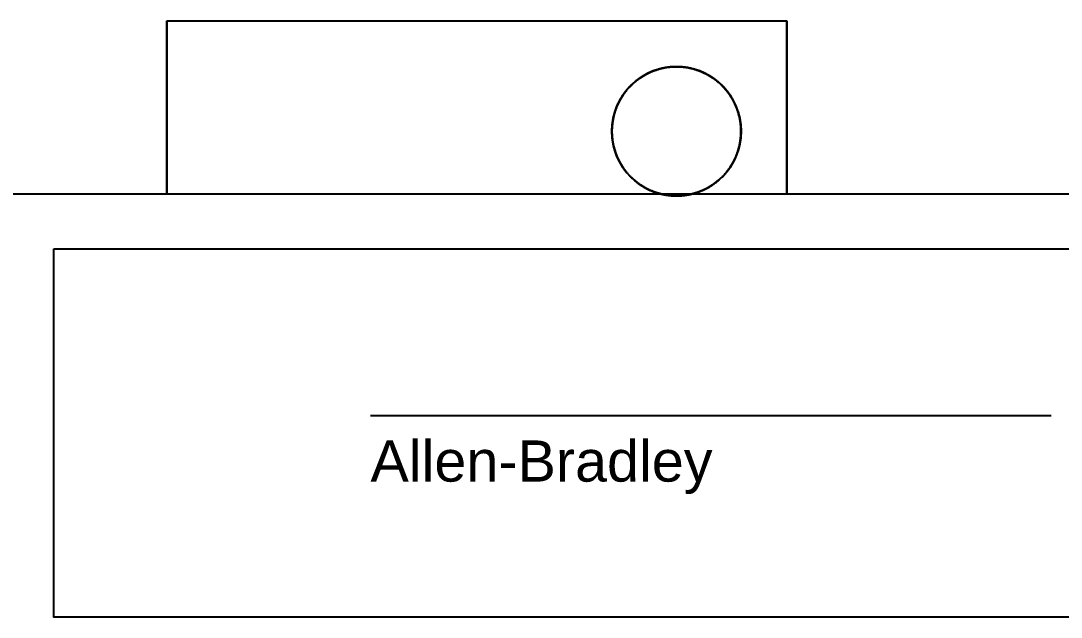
# Paper-space layout 'Sample Network Drawing - A1 Sheet' of a CAD drawing. Extents: x 49 to 806, y 22 to 564.
# Drawn here: x 384.866 to 388.893, y 204.182 to 206.49 of the extents above; entities that cross this region are included whole.
import ezdxf

# ---------------------------------------------------------------- set-up
doc = ezdxf.new("R2010")
doc.units = 0
doc.layers.add('N-EQPM-EXST', color=252, linetype='Continuous', lineweight=25)
doc.styles.get("Standard").update_dxf_attribs({"font": 'arial.ttf'})

psp = doc.layouts.new('Sample Network Drawing - A1 Sheet')

# ---------------------------------------------------------------- linework, layer by layer
at = {"layer": 'N-EQPM-EXST'}
for p, q in [((385.4314, 206.4898, -27.0761), (387.8314, 206.4898, -27.0761)), ((385.4314, 206.4898, -27.0761), (385.4314, 205.8198, -27.0761)), ((385.4314, 206.4898, -27.0761), (387.8314, 206.4898, -27.0761)), ((385.4314, 206.4898, -27.0761), (387.8314, 206.4898, -27.0761)), ((385.4314, 206.4898, -27.0761), (385.4314, 206.4898, -27.0761)), ((385.4314, 205.8198, -27.0761), (385.4314, 206.4898, -27.0761)), ((385.4314, 206.4898, -27.0761), (387.8314, 206.4898, -27.0761)), ((385.4314, 205.8198, -27.0761), (385.4314, 206.4898, -27.0761)), ((385.4314, 206.4898, -27.0761), (385.4314, 206.4898, -27.0761)), ((385.4314, 206.4898, -27.0761), (385.4314, 205.8198, -27.0761)), ((387.8314, 206.4898, -27.0761), (387.8314, 205.8198, -27.0761)), ((387.8314, 206.4898, -27.0761), (387.8314, 206.4898, -27.0761)), ((387.8314, 205.8198, -27.0761), (387.8314, 206.4898, -27.0761)), ((387.8314, 206.4898, -27.0761), (387.8314, 205.8198, -27.0761)), ((387.8314, 206.4898, -27.0761), (387.8314, 206.4898, -27.0761)), ((387.8314, 205.8198, -27.0761), (387.8314, 206.4898, -27.0761)), ((384.3314, 205.8198, -27.0761), (385.4314, 205.8198, -27.0761)), ((384.3314, 205.8198, -27.0761), (385.4314, 205.8198, -27.0761)), ((384.7814, 205.8198, -27.0761), (391.3314, 205.8198, -27.0761)), ((384.7814, 205.8198, -27.0761), (391.3314, 205.8198, -27.0761)), ((385.4314, 205.8198, -27.0761), (387.3431, 205.8198, -27.0761)), ((385.4314, 205.8198, -27.0761), (385.4314, 205.8198, -27.0761)), ((385.4314, 205.8198, -27.0761), (387.3431, 205.8198, -27.0761)), ((385.4314, 205.8198, -27.0761), (385.4314, 205.8198, -27.0761)), ((387.3431, 205.8198, -27.0761), (387.4647, 205.8198, -27.0761)), ((387.3431, 205.8198, -27.0761), (387.4647, 205.8198, -27.0761)), ((387.4647, 205.8198, -27.0761), (387.8314, 205.8198, -27.0761)), ((387.4647, 205.8198, -27.0761), (387.8314, 205.8198, -27.0761)), ((387.8314, 205.8198, -27.0761), (388.9314, 205.8198, -27.0761)), ((387.8314, 205.8198, -27.0761), (387.8314, 205.8198, -27.0761)), ((387.8314, 205.8198, -27.0761), (387.8314, 205.8198, -27.0761)), ((387.8314, 205.8198, -27.0761), (388.9314, 205.8198, -27.0761))]:
    psp.add_line(p, q, dxfattribs=at)
at = {"layer": 'N-EQPM-EXST', "elevation": -27.0761, "flags": 128}
for points in [[(387.6536, 206.0623), (387.6536, 206.0651), (387.6535, 206.0679), (387.6534, 206.0708), (387.6533, 206.0736), (387.6532, 206.0764), (387.653, 206.0792), (387.6528, 206.082), (387.6526, 206.0848), (387.6523, 206.0877), (387.652, 206.0905), (387.6517, 206.0933), (387.6513, 206.0961), (387.6509, 206.0989), (387.6505, 206.1017), (387.65, 206.1045), (387.6495, 206.1072), (387.649, 206.11), (387.6485, 206.1128), (387.6479, 206.1156), (387.6472, 206.1183), (387.6466, 206.1211), (387.6459, 206.1238), (387.6452, 206.1265), (387.6445, 206.1292), (387.6437, 206.132), (387.6429, 206.1347), (387.642, 206.1374), (387.6412, 206.1401), (387.6403, 206.1428), (387.6394, 206.1454), (387.6384, 206.1481), (387.6374, 206.1507), (387.6364, 206.1534), (387.6354, 206.156), (387.6343, 206.1586), (387.6332, 206.1612), (387.6321, 206.1638), (387.6309, 206.1664), (387.6297, 206.1689), (387.6285, 206.1715), (387.6273, 206.174), (387.626, 206.1765), (387.6247, 206.179), (387.6234, 206.1815), (387.622, 206.184), (387.6206, 206.1865), (387.6192, 206.1889), (387.6177, 206.1913), (387.6163, 206.1938), (387.6148, 206.1961), (387.6132, 206.1985), (387.6117, 206.2009), (387.6101, 206.2032), (387.6085, 206.2055), (387.6069, 206.2079), (387.6052, 206.2102), (387.6035, 206.2124), (387.6018, 206.2146), (387.6001, 206.2169), (387.5984, 206.2191), (387.5966, 206.2213), (387.5947, 206.2234), (387.5929, 206.2256), (387.5911, 206.2277), (387.5892, 206.2298), (387.5873, 206.2319), (387.5854, 206.234), (387.5834, 206.236), (387.5814, 206.238), (387.5795, 206.2401), (387.5774, 206.242), (387.5754, 206.244), (387.5733, 206.2459), (387.5713, 206.2478), (387.5691, 206.2497), (387.567, 206.2515), (387.5648, 206.2534), (387.5627, 206.2552), (387.5605, 206.257), (387.5583, 206.2587), (387.5561, 206.2605), (387.5538, 206.2622), (387.5516, 206.2639), (387.5493, 206.2655), (387.547, 206.2672), (387.5447, 206.2688), (387.5423, 206.2703), (387.5399, 206.2719), (387.5376, 206.2734), (387.5352, 206.2749), (387.5328, 206.2764), (387.5304, 206.2778), (387.5279, 206.2792), (387.5255, 206.2806), (387.523, 206.282), (387.5205, 206.2833), (387.518, 206.2847), (387.5155, 206.2859), (387.5129, 206.2872), (387.5104, 206.2884), (387.5078, 206.2896), (387.5053, 206.2907), (387.5027, 206.2919), (387.5001, 206.293), (387.4974, 206.294), (387.4948, 206.2951), (387.4922, 206.2961), (387.4896, 206.2971), (387.4869, 206.298), (387.4843, 206.299), (387.4816, 206.2999), (387.4789, 206.3007), (387.4762, 206.3015), (387.4735, 206.3024), (387.4708, 206.3032), (387.468, 206.3039), (387.4653, 206.3046), (387.4626, 206.3053), (387.4598, 206.3059), (387.4571, 206.3065), (387.4543, 206.3071), (387.4515, 206.3077), (387.4488, 206.3082), (387.446, 206.3087), (387.4432, 206.3091), (387.4404, 206.3096), (387.4376, 206.31), (387.4348, 206.3103), (387.432, 206.3107), (387.4292, 206.311), (387.4264, 206.3113), (387.4236, 206.3115), (387.4208, 206.3117), (387.418, 206.3118), (387.4151, 206.312), (387.4123, 206.3121), (387.4095, 206.3122), (387.4067, 206.3123), (387.4039, 206.3123), (387.401, 206.3123), (387.3982, 206.3122), (387.3954, 206.3121), (387.3926, 206.312), (387.3898, 206.3118), (387.3869, 206.3117), (387.3841, 206.3115), (387.3813, 206.3113), (387.3785, 206.311), (387.3757, 206.3107), (387.3729, 206.3103), (387.3701, 206.31), (387.3673, 206.3096), (387.3645, 206.3091), (387.3617, 206.3087), (387.3589, 206.3082), (387.3562, 206.3077), (387.3534, 206.3071), (387.3507, 206.3065), (387.3479, 206.3059), (387.3452, 206.3053), (387.3424, 206.3046), (387.3397, 206.3039), (387.337, 206.3032), (387.3343, 206.3024), (387.3315, 206.3015), (387.3289, 206.3007), (387.3262, 206.2999), (387.3235, 206.299), (387.3208, 206.298), (387.3181, 206.2971), (387.3155, 206.2961), (387.3129, 206.2951), (387.3103, 206.294), (387.3077, 206.293), (387.305, 206.2919), (387.3024, 206.2907), (387.2999, 206.2896), (387.2973, 206.2884), (387.2948, 206.2872), (387.2922, 206.2859), (387.2897, 206.2847), (387.2872, 206.2833), (387.2847, 206.282), (387.2822, 206.2806), (387.2798, 206.2792), (387.2773, 206.2778), (387.2749, 206.2764), (387.2725, 206.2749), (387.2702, 206.2734), (387.2678, 206.2719), (387.2654, 206.2703), (387.2631, 206.2688), (387.2607, 206.2672), (387.2584, 206.2655), (387.2561, 206.2639), (387.2539, 206.2622), (387.2517, 206.2605), (387.2494, 206.2587), (387.2472, 206.257), (387.245, 206.2552), (387.2429, 206.2534), (387.2407, 206.2515), (387.2386, 206.2497), (387.2365, 206.2478), (387.2344, 206.2459), (387.2323, 206.244), (387.2303, 206.242), (387.2283, 206.2401), (387.2263, 206.238), (387.2243, 206.236), (387.2224, 206.234), (387.2204, 206.2319), (387.2185, 206.2298), (387.2166, 206.2277), (387.2148, 206.2256), (387.213, 206.2234), (387.2111, 206.2213), (387.2094, 206.2191), (387.2076, 206.2169), (387.2059, 206.2146), (387.2042, 206.2124), (387.2025, 206.2102), (387.2008, 206.2079), (387.1992, 206.2055), (387.1976, 206.2032), (387.196, 206.2009), (387.1945, 206.1985), (387.193, 206.1961), (387.1914, 206.1938), (387.19, 206.1913), (387.1885, 206.1889), (387.1871, 206.1865), (387.1857, 206.184), (387.1844, 206.1815), (387.183, 206.179), (387.1817, 206.1765), (387.1805, 206.174), (387.1792, 206.1715), (387.178, 206.1689), (387.1768, 206.1664), (387.1757, 206.1638), (387.1745, 206.1612), (387.1734, 206.1586), (387.1724, 206.156), (387.1713, 206.1534), (387.1703, 206.1507), (387.1693, 206.1481), (387.1683, 206.1454), (387.1674, 206.1428), (387.1665, 206.1401), (387.1657, 206.1374), (387.1648, 206.1347), (387.164, 206.132), (387.1632, 206.1292), (387.1625, 206.1265), (387.1618, 206.1238), (387.1611, 206.1211), (387.1605, 206.1183), (387.1599, 206.1156), (387.1593, 206.1128), (387.1587, 206.11), (387.1582, 206.1072), (387.1577, 206.1045), (387.1572, 206.1017), (387.1568, 206.0989), (387.1564, 206.0961), (387.1561, 206.0933), (387.1557, 206.0905), (387.1554, 206.0877), (387.1551, 206.0848), (387.1549, 206.082), (387.1547, 206.0792), (387.1545, 206.0764), (387.1544, 206.0736), (387.1543, 206.0708), (387.1542, 206.0679), (387.1541, 206.0651), (387.1541, 206.0623), (387.1541, 206.0595), (387.1542, 206.0566), (387.1543, 206.0538), (387.1544, 206.051), (387.1545, 206.0482), (387.1547, 206.0454), (387.1549, 206.0425), (387.1551, 206.0397), (387.1554, 206.0369), (387.1557, 206.0341), (387.1561, 206.0313), (387.1564, 206.0285), (387.1568, 206.0257), (387.1572, 206.0229), (387.1577, 206.0201), (387.1582, 206.0173), (387.1587, 206.0146), (387.1593, 206.0118), (387.1599, 206.009), (387.1605, 206.0063), (387.1611, 206.0035), (387.1618, 206.0008), (387.1625, 205.998), (387.1632, 205.9953), (387.164, 205.9926), (387.1648, 205.9899), (387.1657, 205.9872), (387.1665, 205.9845), (387.1674, 205.9818), (387.1683, 205.9792), (387.1693, 205.9765), (387.1703, 205.9738), (387.1713, 205.9712), (387.1724, 205.9686), (387.1734, 205.966), (387.1745, 205.9634), (387.1757, 205.9608), (387.1768, 205.9582), (387.178, 205.9556), (387.1792, 205.9531), (387.1805, 205.9505), (387.1817, 205.948), (387.183, 205.9455), (387.1844, 205.943), (387.1857, 205.9406), (387.1871, 205.9381), (387.1885, 205.9357), (387.19, 205.9332), (387.1914, 205.9308), (387.193, 205.9284), (387.1945, 205.926), (387.196, 205.9237), (387.1976, 205.9214), (387.1992, 205.919), (387.2008, 205.9167), (387.2025, 205.9144), (387.2042, 205.9122), (387.2059, 205.9099), (387.2076, 205.9077), (387.2094, 205.9055), (387.2111, 205.9033), (387.213, 205.9011), (387.2148, 205.899), (387.2166, 205.8968), (387.2185, 205.8947), (387.2204, 205.8927), (387.2224, 205.8906), (387.2243, 205.8885), (387.2263, 205.8865), (387.2283, 205.8845), (387.2303, 205.8825), (387.2323, 205.8806), (387.2344, 205.8787), (387.2365, 205.8768), (387.2386, 205.8749), (387.2407, 205.873), (387.2429, 205.8712), (387.245, 205.8694), (387.2472, 205.8676), (387.2494, 205.8658), (387.2517, 205.8641), (387.2539, 205.8624), (387.2561, 205.8607), (387.2584, 205.8591), (387.2607, 205.8574), (387.2631, 205.8558), (387.2654, 205.8542), (387.2678, 205.8527), (387.2702, 205.8511), (387.2725, 205.8497), (387.2749, 205.8482), (387.2773, 205.8467), (387.2798, 205.8453), (387.2822, 205.8439), (387.2847, 205.8426), (387.2872, 205.8412), (387.2897, 205.8399), (387.2922, 205.8386), (387.2948, 205.8374), (387.2973, 205.8362), (387.2999, 205.835), (387.3024, 205.8338), (387.305, 205.8327), (387.3077, 205.8316), (387.3103, 205.8305), (387.3129, 205.8295), (387.3155, 205.8285), (387.3181, 205.8275), (387.3208, 205.8265), (387.3235, 205.8256), (387.3262, 205.8247), (387.3289, 205.8238), (387.3315, 205.823), (387.3343, 205.8222), (387.337, 205.8214), (387.3397, 205.8207), (387.3424, 205.82), (387.3452, 205.8193), (387.3479, 205.8187), (387.3507, 205.818), (387.3534, 205.8174), (387.3562, 205.8169), (387.3589, 205.8164), (387.3617, 205.8159), (387.3645, 205.8154), (387.3673, 205.815), (387.3701, 205.8146), (387.3729, 205.8142), (387.3757, 205.8139), (387.3785, 205.8136), (387.3813, 205.8133), (387.3841, 205.8131), (387.3869, 205.8129), (387.3898, 205.8127), (387.3926, 205.8125), (387.3954, 205.8124), (387.3982, 205.8124), (387.401, 205.8123), (387.4039, 205.8123), (387.4067, 205.8123), (387.4095, 205.8124), (387.4123, 205.8124), (387.4151, 205.8125), (387.418, 205.8127), (387.4208, 205.8129), (387.4236, 205.8131), (387.4264, 205.8133), (387.4292, 205.8136), (387.432, 205.8139), (387.4348, 205.8142), (387.4376, 205.8146), (387.4404, 205.815), (387.4432, 205.8154), (387.446, 205.8159), (387.4488, 205.8164), (387.4515, 205.8169), (387.4543, 205.8174), (387.4571, 205.818), (387.4598, 205.8187), (387.4626, 205.8193), (387.4653, 205.82), (387.468, 205.8207), (387.4708, 205.8214), (387.4735, 205.8222), (387.4762, 205.823), (387.4789, 205.8238), (387.4816, 205.8247), (387.4843, 205.8256), (387.4869, 205.8265), (387.4896, 205.8275), (387.4922, 205.8285), (387.4948, 205.8295), (387.4974, 205.8305), (387.5001, 205.8316), (387.5027, 205.8327), (387.5053, 205.8338), (387.5078, 205.835), (387.5104, 205.8362), (387.5129, 205.8374), (387.5155, 205.8386), (387.518, 205.8399), (387.5205, 205.8412), (387.523, 205.8426), (387.5255, 205.8439), (387.5279, 205.8453), (387.5304, 205.8467), (387.5328, 205.8482), (387.5352, 205.8497), (387.5376, 205.8511), (387.5399, 205.8527), (387.5423, 205.8542), (387.5447, 205.8558), (387.547, 205.8574), (387.5493, 205.8591), (387.5516, 205.8607), (387.5538, 205.8624), (387.5561, 205.8641), (387.5583, 205.8658), (387.5605, 205.8676), (387.5627, 205.8694), (387.5648, 205.8712), (387.567, 205.873), (387.5691, 205.8749), (387.5713, 205.8768), (387.5733, 205.8787), (387.5754, 205.8806), (387.5774, 205.8825), (387.5795, 205.8845), (387.5814, 205.8865), (387.5834, 205.8885), (387.5854, 205.8906), (387.5873, 205.8927), (387.5892, 205.8947), (387.5911, 205.8968), (387.5929, 205.899), (387.5947, 205.9011), (387.5966, 205.9033), (387.5984, 205.9055), (387.6001, 205.9077), (387.6018, 205.9099), (387.6035, 205.9122), (387.6052, 205.9144), (387.6069, 205.9167), (387.6085, 205.919), (387.6101, 205.9214), (387.6117, 205.9237), (387.6132, 205.926), (387.6148, 205.9284), (387.6163, 205.9308), (387.6177, 205.9332), (387.6192, 205.9357), (387.6206, 205.9381), (387.622, 205.9406), (387.6234, 205.943), (387.6247, 205.9455), (387.626, 205.948), (387.6273, 205.9505), (387.6285, 205.9531), (387.6297, 205.9556), (387.6309, 205.9582), (387.6321, 205.9608), (387.6332, 205.9634), (387.6343, 205.966), (387.6354, 205.9686), (387.6364, 205.9712), (387.6374, 205.9738), (387.6384, 205.9765), (387.6394, 205.9792), (387.6403, 205.9818), (387.6412, 205.9845), (387.642, 205.9872), (387.6429, 205.9899), (387.6437, 205.9926), (387.6445, 205.9953), (387.6452, 205.998), (387.6459, 206.0008), (387.6466, 206.0035), (387.6472, 206.0063), (387.6479, 206.009), (387.6485, 206.0118), (387.649, 206.0146), (387.6495, 206.0173), (387.65, 206.0201), (387.6505, 206.0229), (387.6509, 206.0257), (387.6513, 206.0285), (387.6517, 206.0313), (387.652, 206.0341), (387.6523, 206.0369), (387.6526, 206.0397), (387.6528, 206.0425), (387.653, 206.0454), (387.6532, 206.0482), (387.6533, 206.051), (387.6534, 206.0538), (387.6535, 206.0566), (387.6536, 206.0595), (387.6536, 206.0623)], [(387.3431, 205.8198), (387.3404, 205.8205), (387.3377, 205.8212), (387.335, 205.822), (387.3323, 205.8228), (387.3296, 205.8236), (387.3269, 205.8245), (387.3242, 205.8254), (387.3215, 205.8263), (387.3189, 205.8272), (387.3162, 205.8282), (387.3136, 205.8292), (387.311, 205.8302), (387.3084, 205.8313), (387.3058, 205.8324), (387.3032, 205.8335), (387.3006, 205.8347), (387.298, 205.8358), (387.2955, 205.8371), (387.293, 205.8383), (387.2904, 205.8396), (387.288, 205.8409), (387.2854, 205.8422), (387.283, 205.8435), (387.2805, 205.8449), (387.2781, 205.8463), (387.2757, 205.8477), (387.2732, 205.8492), (387.2708, 205.8507), (387.2685, 205.8522), (387.2661, 205.8538), (387.2637, 205.8553), (387.2615, 205.857), (387.2591, 205.8586), (387.2568, 205.8602), (387.2546, 205.8619), (387.2523, 205.8636), (387.2501, 205.8653), (387.2479, 205.8671), (387.2457, 205.8689), (387.2435, 205.8706), (387.2414, 205.8725), (387.2392, 205.8743), (387.2371, 205.8762), (387.235, 205.8781), (387.233, 205.88), (387.2309, 205.882), (387.2289, 205.8839), (387.2269, 205.8859), (387.2249, 205.8879), (387.2229, 205.8899), (387.221, 205.892), (387.2191, 205.8941), (387.2172, 205.8962), (387.2154, 205.8983), (387.2135, 205.9004), (387.2117, 205.9026), (387.2099, 205.9048), (387.2082, 205.907), (387.2064, 205.9092), (387.2047, 205.9114), (387.203, 205.9137), (387.2014, 205.916), (387.1997, 205.9183), (387.1981, 205.9206), (387.1965, 205.9229), (387.195, 205.9253), (387.1935, 205.9276), (387.192, 205.93), (387.1904, 205.9325), (387.189, 205.9348), (387.1876, 205.9373), (387.1862, 205.9397), (387.1848, 205.9422), (387.1835, 205.9447), (387.1822, 205.9472), (387.1809, 205.9497), (387.1796, 205.9522), (387.1784, 205.9548), (387.1772, 205.9573), (387.176, 205.9599), (387.1749, 205.9625), (387.1738, 205.9651), (387.1727, 205.9677), (387.1717, 205.9703), (387.1706, 205.9729), (387.1697, 205.9756), (387.1687, 205.9782), (387.1677, 205.9809), (387.1668, 205.9836), (387.1659, 205.9863), (387.1651, 205.989), (387.1643, 205.9917), (387.1635, 205.9944), (387.1628, 205.9971), (387.1621, 205.9998), (387.1614, 206.0026), (387.1607, 206.0053), (387.1601, 206.008), (387.1595, 206.0108), (387.1589, 206.0135), (387.1584, 206.0163), (387.1579, 206.0191), (387.1574, 206.0219), (387.157, 206.0247), (387.1566, 206.0275), (387.1562, 206.0303), (387.1558, 206.033), (387.1555, 206.0359), (387.1552, 206.0387), (387.155, 206.0415), (387.1548, 206.0443), (387.1546, 206.0471), (387.1545, 206.0499), (387.1543, 206.0527), (387.1542, 206.0556), (387.1542, 206.0584), (387.1541, 206.0612), (387.1541, 206.064), (387.1542, 206.0669), (387.1542, 206.0697), (387.1544, 206.0725), (387.1545, 206.0753), (387.1546, 206.0782), (387.1548, 206.0809), (387.155, 206.0838), (387.1553, 206.0866), (387.1556, 206.0894), (387.1559, 206.0922), (387.1563, 206.095), (387.1566, 206.0978), (387.1571, 206.1006), (387.1575, 206.1034), (387.158, 206.1062), (387.1585, 206.1089), (387.1591, 206.1117), (387.1596, 206.1145), (387.1602, 206.1172), (387.1609, 206.12), (387.1615, 206.1227), (387.1622, 206.1254), (387.163, 206.1282), (387.1637, 206.1309), (387.1645, 206.1336), (387.1653, 206.1363), (387.1662, 206.139), (387.167, 206.1417), (387.168, 206.1444), (387.1689, 206.147), (387.1699, 206.1497), (387.1709, 206.1523), (387.1719, 206.1549), (387.1729, 206.1575), (387.174, 206.1602), (387.1752, 206.1627), (387.1763, 206.1653), (387.1775, 206.1679), (387.1787, 206.1704), (387.18, 206.173), (387.1812, 206.1755), (387.1825, 206.178), (387.1838, 206.1805), (387.1852, 206.183), (387.1865, 206.1854), (387.1879, 206.1879), (387.1894, 206.1903), (387.1908, 206.1928), (387.1923, 206.1951), (387.1938, 206.1975), (387.1953, 206.1999), (387.1969, 206.2022), (387.1985, 206.2046), (387.2001, 206.2069), (387.2018, 206.2091), (387.2034, 206.2114), (387.2051, 206.2137), (387.2069, 206.2159), (387.2086, 206.2182), (387.2104, 206.2204), (387.2122, 206.2225), (387.214, 206.2247), (387.2159, 206.2268), (387.2177, 206.2289), (387.2196, 206.231), (387.2215, 206.2331), (387.2235, 206.2352), (387.2254, 206.2372), (387.2274, 206.2392), (387.2294, 206.2412), (387.2314, 206.2431), (387.2335, 206.245), (387.2355, 206.247), (387.2376, 206.2488), (387.2398, 206.2507), (387.2419, 206.2526), (387.2441, 206.2544), (387.2462, 206.2562), (387.2484, 206.258), (387.2507, 206.2597), (387.2529, 206.2614), (387.2551, 206.2631), (387.2574, 206.2648), (387.2597, 206.2664), (387.262, 206.268), (387.2643, 206.2696), (387.2667, 206.2712), (387.2691, 206.2727), (387.2714, 206.2742), (387.2738, 206.2757), (387.2762, 206.2772), (387.2787, 206.2786), (387.2811, 206.28), (387.2836, 206.2814), (387.2861, 206.2827), (387.2886, 206.2841), (387.2911, 206.2853), (387.2936, 206.2866), (387.2961, 206.2878), (387.2987, 206.289), (387.3012, 206.2902), (387.3038, 206.2913), (387.3064, 206.2924), (387.309, 206.2935), (387.3116, 206.2946), (387.3142, 206.2956), (387.3169, 206.2966), (387.3196, 206.2976), (387.3222, 206.2985), (387.3249, 206.2994), (387.3276, 206.3003), (387.3302, 206.3012), (387.3329, 206.302), (387.3356, 206.3028), (387.3384, 206.3035), (387.3411, 206.3042), (387.3438, 206.3049), (387.3466, 206.3056), (387.3493, 206.3062), (387.3521, 206.3068), (387.3548, 206.3074), (387.3576, 206.308), (387.3604, 206.3085), (387.3632, 206.3089), (387.3659, 206.3094), (387.3687, 206.3098), (387.3715, 206.3102), (387.3743, 206.3105), (387.3771, 206.3108), (387.3799, 206.3111), (387.3827, 206.3114), (387.3855, 206.3116), (387.3884, 206.3118), (387.3912, 206.3119), (387.394, 206.3121), (387.3968, 206.3122), (387.3996, 206.3122), (387.4024, 206.3123), (387.4053, 206.3123), (387.4081, 206.3122), (387.4109, 206.3122), (387.4137, 206.3121), (387.4165, 206.3119), (387.4193, 206.3118), (387.4222, 206.3116), (387.425, 206.3114), (387.4278, 206.3111), (387.4306, 206.3108), (387.4334, 206.3105), (387.4362, 206.3102), (387.439, 206.3098), (387.4418, 206.3094), (387.4446, 206.3089), (387.4474, 206.3085), (387.4501, 206.308), (387.4529, 206.3074), (387.4556, 206.3068), (387.4584, 206.3062), (387.4611, 206.3056), (387.4639, 206.3049), (387.4666, 206.3042), (387.4693, 206.3035), (387.4721, 206.3028), (387.4748, 206.302), (387.4775, 206.3012), (387.4801, 206.3003), (387.4828, 206.2994), (387.4855, 206.2985), (387.4882, 206.2976), (387.4908, 206.2966), (387.4935, 206.2956), (387.4961, 206.2946), (387.4987, 206.2935), (387.5013, 206.2924), (387.5039, 206.2913), (387.5065, 206.2902), (387.509, 206.289), (387.5116, 206.2878), (387.5141, 206.2866), (387.5166, 206.2853), (387.5191, 206.2841), (387.5216, 206.2827), (387.5241, 206.2814), (387.5266, 206.28), (387.529, 206.2786), (387.5315, 206.2772), (387.5339, 206.2757), (387.5363, 206.2742), (387.5387, 206.2727), (387.541, 206.2712), (387.5434, 206.2696), (387.5457, 206.268), (387.548, 206.2664), (387.5503, 206.2648), (387.5526, 206.2631), (387.5548, 206.2614), (387.5571, 206.2597), (387.5593, 206.258), (387.5615, 206.2562), (387.5637, 206.2544), (387.5658, 206.2526), (387.568, 206.2507), (387.5701, 206.2488), (387.5722, 206.247), (387.5742, 206.245), (387.5763, 206.2431), (387.5783, 206.2412), (387.5803, 206.2392), (387.5823, 206.2372), (387.5843, 206.2352), (387.5862, 206.2331), (387.5881, 206.231), (387.59, 206.2289), (387.5919, 206.2268), (387.5937, 206.2247), (387.5955, 206.2225), (387.5973, 206.2204), (387.5991, 206.2182), (387.6008, 206.2159), (387.6026, 206.2137), (387.6043, 206.2114), (387.6059, 206.2091), (387.6076, 206.2069), (387.6092, 206.2046), (387.6108, 206.2022), (387.6124, 206.1999), (387.6139, 206.1975), (387.6154, 206.1951), (387.6169, 206.1928), (387.6183, 206.1903), (387.6198, 206.1879), (387.6212, 206.1854), (387.6225, 206.183), (387.6239, 206.1805), (387.6252, 206.178), (387.6265, 206.1755), (387.6278, 206.173), (387.629, 206.1704), (387.6302, 206.1679), (387.6314, 206.1653), (387.6325, 206.1627), (387.6337, 206.1602), (387.6348, 206.1575), (387.6358, 206.1549), (387.6368, 206.1523), (387.6378, 206.1497), (387.6388, 206.147), (387.6398, 206.1444), (387.6407, 206.1417), (387.6415, 206.139), (387.6424, 206.1363), (387.6432, 206.1336), (387.644, 206.1309), (387.6447, 206.1282), (387.6455, 206.1254), (387.6462, 206.1227), (387.6469, 206.12), (387.6475, 206.1172), (387.6481, 206.1145), (387.6486, 206.1117), (387.6492, 206.1089), (387.6497, 206.1062), (387.6502, 206.1034), (387.6507, 206.1006), (387.6511, 206.0978), (387.6514, 206.095), (387.6518, 206.0922), (387.6521, 206.0894), (387.6524, 206.0866), (387.6527, 206.0838), (387.6529, 206.0809), (387.6531, 206.0782), (387.6533, 206.0753), (387.6534, 206.0725), (387.6535, 206.0697), (387.6535, 206.0669), (387.6536, 206.064), (387.6536, 206.0612), (387.6535, 206.0584), (387.6535, 206.0556), (387.6534, 206.0527), (387.6533, 206.0499), (387.6531, 206.0471), (387.6529, 206.0443), (387.6527, 206.0415), (387.6525, 206.0387), (387.6522, 206.0359), (387.6519, 206.033), (387.6515, 206.0303), (387.6512, 206.0275), (387.6507, 206.0247), (387.6503, 206.0219), (387.6498, 206.0191), (387.6493, 206.0163), (387.6488, 206.0135), (387.6482, 206.0108), (387.6476, 206.008), (387.647, 206.0053), (387.6463, 206.0026), (387.6457, 205.9998), (387.6449, 205.9971), (387.6442, 205.9944), (387.6434, 205.9917), (387.6426, 205.989), (387.6418, 205.9863), (387.6409, 205.9836), (387.64, 205.9809), (387.639, 205.9782), (387.6381, 205.9756), (387.6371, 205.9729), (387.636, 205.9703), (387.635, 205.9677), (387.6339, 205.9651), (387.6328, 205.9625), (387.6317, 205.9599), (387.6305, 205.9573), (387.6293, 205.9548), (387.6281, 205.9522), (387.6268, 205.9497), (387.6256, 205.9472), (387.6242, 205.9447), (387.6229, 205.9422), (387.6215, 205.9397), (387.6201, 205.9373), (387.6187, 205.9348), (387.6173, 205.9325), (387.6158, 205.93), (387.6142, 205.9276), (387.6127, 205.9253), (387.6112, 205.9229), (387.6096, 205.9206), (387.608, 205.9183), (387.6063, 205.916), (387.6047, 205.9137), (387.603, 205.9114), (387.6013, 205.9092), (387.5996, 205.907), (387.5978, 205.9048), (387.596, 205.9026), (387.5942, 205.9004), (387.5923, 205.8983), (387.5905, 205.8962), (387.5886, 205.8941), (387.5867, 205.892), (387.5848, 205.8899), (387.5828, 205.8879), (387.5808, 205.8859), (387.5788, 205.8839), (387.5768, 205.882), (387.5747, 205.88), (387.5727, 205.8781), (387.5706, 205.8762), (387.5685, 205.8743), (387.5664, 205.8725), (387.5642, 205.8706), (387.562, 205.8689), (387.5599, 205.8671), (387.5576, 205.8653), (387.5554, 205.8636), (387.5531, 205.8619), (387.5509, 205.8602), (387.5486, 205.8586), (387.5463, 205.857), (387.544, 205.8553), (387.5416, 205.8538), (387.5392, 205.8522), (387.5369, 205.8507), (387.5345, 205.8492), (387.5321, 205.8477), (387.5296, 205.8463), (387.5272, 205.8449), (387.5247, 205.8435), (387.5223, 205.8422), (387.5197, 205.8409), (387.5173, 205.8396), (387.5148, 205.8383), (387.5122, 205.8371), (387.5097, 205.8358), (387.5071, 205.8347), (387.5045, 205.8335), (387.5019, 205.8324), (387.4993, 205.8313), (387.4967, 205.8302), (387.4941, 205.8292), (387.4915, 205.8282), (387.4888, 205.8272), (387.4862, 205.8263), (387.4835, 205.8254), (387.4808, 205.8245), (387.4781, 205.8236), (387.4754, 205.8228), (387.4727, 205.822), (387.47, 205.8212), (387.4673, 205.8205), (387.4646, 205.8198), (387.4618, 205.8191), (387.459, 205.8185), (387.4562, 205.8178), (387.4534, 205.8173), (387.4507, 205.8167), (387.4479, 205.8162), (387.445, 205.8157), (387.4422, 205.8153), (387.4394, 205.8148), (387.4365, 205.8145), (387.4338, 205.8141), (387.4309, 205.8138), (387.4281, 205.8135), (387.4252, 205.8132), (387.4224, 205.813), (387.4195, 205.8128), (387.4167, 205.8126), (387.4138, 205.8125), (387.411, 205.8124), (387.4081, 205.8124), (387.4053, 205.8123), (387.4024, 205.8123), (387.3996, 205.8124), (387.3967, 205.8124), (387.3939, 205.8125), (387.391, 205.8126), (387.3882, 205.8128), (387.3853, 205.813), (387.3825, 205.8132), (387.3796, 205.8135), (387.3768, 205.8138), (387.374, 205.8141), (387.3712, 205.8145), (387.3683, 205.8148), (387.3655, 205.8153), (387.3627, 205.8157), (387.3599, 205.8162), (387.3571, 205.8167), (387.3543, 205.8173), (387.3515, 205.8178), (387.3487, 205.8185), (387.3459, 205.8191)]]:
    psp.add_lwpolyline(points, close=True, dxfattribs=at)
at = {"layer": 'N-EQPM-EXST', "elevation": -27.0761}
psp.add_lwpolyline([(384.9939, 205.6073), (391.1189, 205.6073), (391.1189, 204.1823), (384.9939, 204.1823)], close=True, dxfattribs=at)
psp.add_lwpolyline([(386.2196, 204.9624), (388.8543, 204.9624)], dxfattribs=at)
at = {"layer": 'N-EQPM-EXST'}
psp.add_circle((387.4039, 206.0623, -27.0761), 0.25, dxfattribs=at)
for start, end in [(284.0699, 255.9301), (255.9301, 284.0699)]:
    psp.add_arc((387.4039, 206.0623, -27.0761), 0.25, start, end, dxfattribs=at)

# ---------------------------------------------------------------- texts
psp.add_text('Allen-Bradley', height=0.159375, dxfattribs=at).set_placement((386.2196, 204.7068, -27.0761))

doc.saveas('drawing.dxf')
